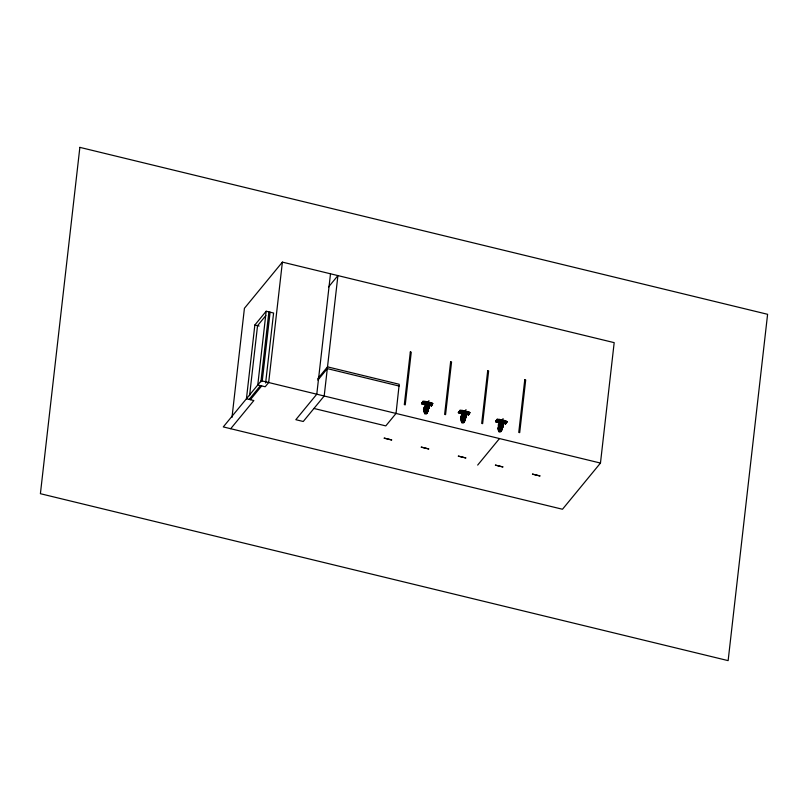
<?xml version="1.0" encoding="UTF-8"?>
<svg xmlns="http://www.w3.org/2000/svg" width="808" height="808" viewBox="0 0 808 808"><rect width="100%" height="100%" fill="white"/><g stroke="black" fill="none" stroke-linecap="round" stroke-linejoin="round"><path stroke-width="1.21" d="M428.482 405.646L429.371 403.798L431.391 405.919L432.654 403.465L422.998 401.364L421.877 403.606L422.998 401.364L426.069 403.081C443.067 403.626 421.291 402.202 423.725 410.636M465.539 414.645L466.438 412.797L468.448 414.918L469.721 412.454L460.065 410.363L458.944 412.605L460.065 410.363L463.136 412.08C480.124 412.625 458.358 411.201 460.792 419.625M498.354 430.614L499.475 424.109L500.384 423.24L500.202 421.079L497.516 419.443L496.132 420.574L497.132 419.352L500.202 421.079L506.788 421.453L506.677 422.503L506.788 421.453L497.132 419.352L496.011 421.604L496.132 420.574L497.011 420.382L506.677 422.483L505.515 423.907L503.505 421.796L500.172 423.301L498.031 428.341M427.392 412.615L429.371 403.798L429.795 406.071M231.987 417.433L244.42 308.303L282.386 262.115L614.181 342.642L600.465 463.065L562.489 509.252L223.281 426.917L261.257 380.73L600.465 463.065M265.62 383.012L273.589 313.029L266.175 311.231L254.843 325.018L246.44 398.748L253.853 400.546L230.694 428.715M249.571 395.657L257.55 325.674L265.862 315.564M266.175 311.231L257.782 384.962L265.186 386.759L268.67 382.527L282.386 262.115M260.913 381.871L268.882 311.888M262.267 380.911L270.094 312.181M330.502 273.791L316.786 394.203L295.829 419.695L303.242 421.493L324.19 396.001L337.916 275.589L328.593 286.921M426.634 413.282L427.674 409.696L429.21 407.909L428.715 405.798L426.038 405.313L425.341 406.111L426.129 408.616L424.422 412.706M429.644 404.859L431.068 402.697L424.695 401.313L424.049 402.101L431.068 402.697L430.31 403.626L431.028 403.101L431.391 405.919L432.654 403.465L429.341 406.03M461.974 416.11C462.348 414.353 461.146 408.474 459.065 411.575L469.61 413.484L469.721 412.454L466.408 415.029M463.701 422.281L464.741 418.696L466.277 416.908L465.772 414.797L463.105 414.302L462.489 415.039L463.196 417.615L461.489 421.695M466.711 413.848L468.135 411.696L461.762 410.312L461.115 411.1L468.135 411.696L467.377 412.615L468.095 412.1L468.448 414.918L469.61 413.504M500.485 420.342L498.829 419.312L498.183 420.089L498.829 419.312L505.202 420.695L505.515 423.907L506.677 422.483M499.031 425.109L499.263 423.695L497.132 419.352M498.819 422.756L500.202 421.079L499.445 425.028L500.263 426.604L498.556 430.694M422.624 404.293L422.887 402.384L432.543 404.485M459.691 413.292L459.944 411.383L458.712 413.141M496.758 422.281L497.011 420.382L495.779 422.14M423.725 411.141L426.069 403.081L422.998 401.364M460.964 419.342L461.489 417.231L462.287 416.948L463.136 412.08L460.065 410.363M498.233 425.957L499.354 425.947L500.202 421.079L499.354 425.947L498.556 426.22L499.889 427.22L498.849 430.816M424.069 411.807C423.049 408.394 426.978 402.202 429.179 407.05L428.078 409.717L428.594 408.646L425.735 408L425.422 406.05L426.038 405.313L428.897 405.949L429.179 407.05L426.876 413.292M427.048 411.949L427.412 409.797M461.136 420.796C460.338 417.665 463.681 411.04 466.246 416.039L465.145 418.716L465.661 417.645L462.752 417.039L461.297 421.614M464.115 420.938L464.479 418.796M498.203 429.795C497.405 426.644 500.687 420.291 503.455 424.917L500.768 431.28M428.947 405.767L429.371 403.798L428.351 405.98M466.014 414.767L466.438 412.797L466.862 415.07M503.081 423.766L503.505 421.796L506.788 421.453L505.515 423.907M463.944 422.291L466.246 416.039L465.964 414.948L463.105 414.302L461.984 416.686L462.822 418.231L461.782 421.816M501.011 431.29L502.728 426.634L499.869 425.998L499.405 427.028M423.897 410.353L425.937 405.404L424.856 407.01L425.271 409.03L424.23 412.625M427.735 411.282L428.26 409.161L427.594 408.727M464.802 420.281L465.327 418.16L464.812 420.918M501.869 429.27L502.394 427.159L501.869 429.917M462.247 417.049L463.004 414.393L461.489 417.231L462.338 418.029M499.314 426.048L500.061 423.392L498.556 426.22M424.533 413.585L425.978 408.808L424.927 407.686L425.341 406.111L428.745 406.081M426.493 414.009L428.028 408.858L429.21 407.909L425.311 407.03L424.927 407.686M463.56 422.998L465.095 417.857L466.277 416.908L462.317 416.08L461.984 416.686L463.034 417.807L461.6 422.574M500.617 431.997L502.162 426.856L503.344 425.907L499.384 425.079L499.051 425.675L500.101 426.796L498.667 431.573M423.907 410.989L425.311 406.555M424.715 412.817L426.109 408.394L428.594 408.646M427.038 413.302L428.26 409.161L427.745 411.918M460.974 419.988L463.196 414.342L463.136 412.08L461.752 413.757M464.105 422.301L465.327 418.16M498.031 428.987L500.263 423.341L503.031 423.947L503.222 426.008L501.162 431.3M424.675 413.08L426.109 408.394L425.311 407.03L429.321 406.919L425.139 414.191M461.742 422.069L463.176 417.393L465.661 417.645M498.809 431.068L500.243 426.392L502.728 426.634M426.604 413.524L427.876 409.141M463.671 422.523C462.762 419.099 469.519 415.403 462.802 416.999L465.176 417.786L463.196 417.615L462.317 416.08C462.388 413.05 467.408 417.201 466.438 412.797L465.418 414.979M500.738 431.522L502.01 427.129L503.344 425.907L499.869 425.998L502.061 427.22L499.263 432.179M466.438 412.797L465.63 414.928M464.459 421.604L465.822 417.615M501.526 430.603L503.455 424.917L499.556 424.038L499.889 427.22L499.556 424.038L503.031 423.947L503.313 425.038L501.808 427.695M424.109 409.303L425.22 407.959L424.099 407.969L424.109 409.303L425.22 407.959L426.069 403.081L424.685 404.768L423.473 401.465L422.645 403.253M428.695 407.939L429.321 406.919L425.422 406.05L425.755 409.232L425.271 409.03C427.341 404.555 431.977 410.777 425.685 408.04L425.957 408.666M463.176 417.393L462.822 418.231L462.489 415.039L466.388 415.918L465.368 418.069L463.196 417.615L464.994 418.231L464.741 418.696M428.563 405.939L429.371 403.798M463.196 415.302L462.095 415.039M500.263 424.301L499.162 424.028M502.081 423.523L503.505 421.796L502.697 423.927L503.505 421.796L503.929 424.069M459.298 413.141L460.54 410.464L458.146 412.605M496.365 422.14L497.607 419.463L495.961 420.877M501.97 425.059L503.505 421.796L502.162 424.564M425.564 406.515L426.069 403.081L426.25 405.242M461.853 417.039L462.631 415.514M498.91 426.038L499.697 424.513M431.391 405.919L432.654 403.485L431.502 404.889M468.448 414.918L469.721 412.484L468.569 413.888M427.674 409.696L427.927 409.232L426.129 408.616L428.109 408.787L426.159 408.353M462.196 423.18L464.943 418.13M421.645 404.151L422.887 402.384L423.624 404.535M500.293 426.341L502.435 427.068L503.455 424.917L499.445 425.028L500.091 426.664M502.99 423.816L505.202 420.695L498.778 419.716M503.081 423.725L505.162 421.099M505.636 422.887L506.788 421.453L503.475 424.028M249.147 399.404L260.479 385.618M250.359 399.697L261.691 385.911M317.655 378.851L327.513 366.862L399.202 384.265L396.031 413.444L385.79 425.897L313.948 408.464M317.857 380.114L327.311 368.62L399.152 386.052M427.18 402.859L428.987 400.667M464.246 411.858L466.054 409.666M501.314 420.857L503.121 418.665M477.68 465.085L499.495 438.552M423.947 404.525L423.806 402.738L424.695 401.313L426.351 402.344M430.078 404.263L431.028 403.101M467.145 413.262L468.095 412.1M459.55 413.272L461.762 410.312L463.418 411.343M496.607 422.261L497.94 420.736L501.071 421.493M462.378 415.554L461.984 416.686M499.435 424.543L499.051 425.675M502.435 427.068L502.818 425.937L502.566 427.513L502.01 427.129M502.697 423.927L500.384 423.24M421.826 402.889L423.392 401.445L421.998 402.586L422.887 402.384M458.894 411.878L460.449 410.444M421.877 402.899L423.473 401.465M496.011 420.887L497.607 419.463M465.145 418.716L466.388 415.918L462.378 416.029L463.024 417.665M425.18 408.06L424.422 408.232L425.271 409.03M425.978 408.808L427.927 409.232M463.034 417.807L464.994 418.231M500.101 426.796L502.061 427.22M254.843 325.018L259.075 326.048M423.806 402.738L425.897 403.243M462.964 412.242L460.873 411.737L461.014 413.524M502.01 419.998L503.636 421.079M464.954 411.009L466.57 412.08M427.886 402.01L429.502 403.081M498.183 424.897L499.354 425.947L498.536 424.382M461.469 415.383L462.287 416.948L461.166 416.968L461.115 415.898L462.287 416.948L463.136 412.08L463.317 414.241M497.011 420.382L497.758 422.523M459.944 411.383L460.691 413.524M497.94 420.736L498.082 422.523M79.861 147.369L40.4 493.698L728.139 660.631L767.6 314.302L79.861 147.369M410.323 351.965L404.323 404.626L405.252 404.848L411.252 352.187L410.323 351.965M450.632 361.742L444.632 414.413L445.561 414.635L451.561 361.974L450.632 361.742M487.699 370.741L481.699 423.412L482.629 423.634L488.628 370.963L487.699 370.741M524.766 379.74L518.766 432.401L519.695 432.634L525.695 379.962L524.766 379.74M384.234 438.148L391.648 439.946L384.234 438.148M421.291 447.137L428.705 448.945L421.291 447.137M458.358 456.136L465.772 457.934L458.358 456.136M495.425 465.135L502.839 466.933L495.425 465.135M532.492 474.134L539.906 475.932L532.492 474.134"/></g></svg>
